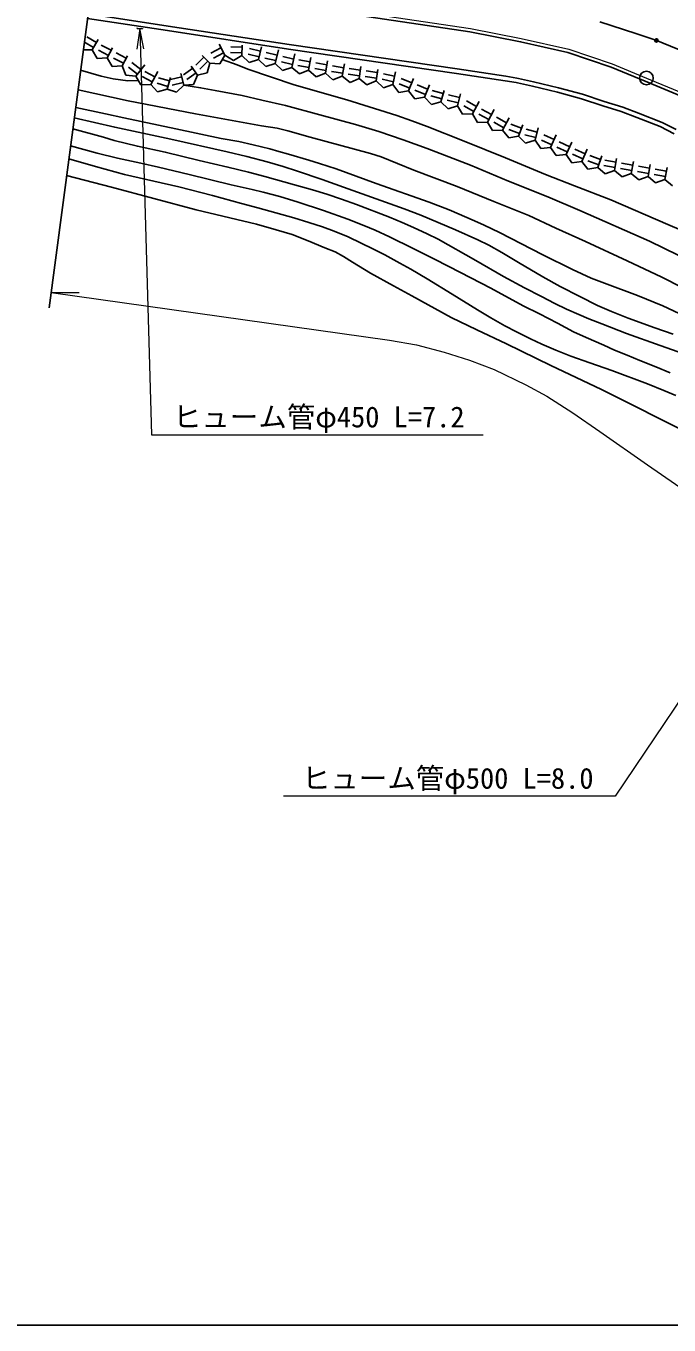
# Model space of a CAD drawing. Units: millimetres, scale not verified. Extents: x 40000 to 680000, y 20000 to 380000.
# Drawn here: x 300757 to 357266, y 205000 to 319030 of the extents above; entities that cross this region are included whole.
import ezdxf
from ezdxf.enums import TextEntityAlignment as Align

# ---------------------------------------------------------------- set-up
doc = ezdxf.new("R2010")
doc.units = ezdxf.units.MM
doc.header["$LTSCALE"] = 1000
doc.linetypes.add('CHAIN', pattern=[18.5, 12, -1.5, 3.5, -1.5])
doc.linetypes.add('DASHED', pattern=[7.5, 6, -1.5])
for name, color, linetype, lineweight in [('M-BGD', 7, 'Continuous', 25), ('M-BMK', 2, 'CHAIN', 13), ('M-BMK-OTRS', 5, 'Continuous', 25), ('M-BMK-ROW', 30, 'Continuous', 25), ('M-BMK-SRVR', 3, 'Continuous', 25), ('M-STR-HTXT', 7, 'Continuous', 13), ('M-TTL-BAND', 7, 'Continuous', 25)]:
    doc.layers.add(name, color=color, linetype=linetype, lineweight=lineweight)
doc.styles.add('ＭＳ ゴシック', font='')
doc.styles.get('ＭＳ ゴシック').set_extended_font_data('MS Gothic')

# ---------------------------------------------------------------- blocks, each defined once
blk = doc.blocks.new('open_arrow')
at = {"color": 0, "linetype": 'Continuous', "lineweight": -2}
blk.add_lwpolyline([(7.5, 1.25), (0, 0), (7.5, -1.25)], dxfattribs=at)

msp = doc.modelspace()

# ---------------------------------------------------------------- hatches: boundary and pattern name
at = {"layer": 'M-BGD'}
msp.add_hatch(color=256, dxfattribs=at).paths.add_polyline_path([(356296, 317706, -1), (356019, 317819, -0.41421), (356214, 317901, -0.41421)])

# ---------------------------------------------------------------- linework, layer by layer
at = {"layer": 'M-BGD', "linetype": 'DASHED'}
for p, q in [((310868, 326369), (310537, 318812)), ((311316, 326309), (310987, 318792)), ((310537, 318812), (310986, 318792))]:
    msp.add_line(p, q, dxfattribs=at)
at = {"layer": 'M-BGD'}
for p, q in [((306690, 317137), (305889, 317623)), ((306949, 317565), (306094, 318083)), ((306561, 316923), (307115, 317839)), ((308238, 316892), (307352, 317356)), ((307890, 316227), (308353, 317112)), ((317893, 317120), (317006, 316657)), ((318240, 316455), (317723, 317445)), ((319751, 317181), (318752, 317197)), ((319740, 316431), (319754, 317352)), ((321372, 316817), (320398, 317047)), ((321200, 316087), (321463, 317206)), ((306561, 316923), (305796, 316927)), ((307016, 316177), (306561, 316923)), ((307890, 316227), (307016, 316177)), ((308006, 316449), (307120, 316913)), ((308345, 315481), (307890, 316227)), ((309334, 315753), (308449, 316217)), ((309566, 316196), (308681, 316660)), ((309218, 315531), (309682, 316416)), ((316382, 316293), (315672, 315589)), ((316734, 315938), (316024, 315234)), ((316910, 315760), (316229, 316448)), ((318124, 316677), (317238, 316214)), ((318240, 316455), (317783, 315709)), ((318983, 315993), (318240, 316455)), ((319744, 316681), (318744, 316697)), ((319740, 316431), (318983, 315993)), ((320366, 315821), (319740, 316431)), ((321257, 316331), (320284, 316560)), ((321200, 316087), (320366, 315821)), ((321826, 315477), (321200, 316087)), ((322717, 315987), (321744, 316216)), ((322832, 316473), (321858, 316703)), ((322660, 315743), (322938, 316922)), ((324177, 315642), (323204, 315872)), ((324292, 316129), (323318, 316359)), ((324120, 315399), (324398, 316578)), ((325726, 315881), (324741, 316052)), ((325598, 315142), (325790, 316250)), ((327075, 314885), (327264, 315970)), ((309218, 315531), (308345, 315481)), ((309536, 314716), (309218, 315531)), ((310557, 314810), (309767, 315423)), ((310863, 315206), (310073, 315818)), ((310404, 314613), (311189, 315626)), ((312080, 314559), (311201, 315035)), ((311724, 313899), (312333, 315026)), ((314621, 313837), (314374, 314849)), ((315411, 315316), (314595, 314738)), ((315700, 314908), (314885, 314330)), ((315845, 314705), (315285, 315495)), ((316694, 314913), (315845, 314705)), ((316910, 315760), (316694, 314913)), ((317783, 315709), (316910, 315760)), ((322660, 315743), (321826, 315477)), ((323286, 315133), (322660, 315743)), ((324120, 315399), (323286, 315133)), ((324782, 314827), (324120, 315399)), ((325640, 315388), (324655, 315560)), ((325598, 315142), (324782, 314827)), ((326259, 314570), (325598, 315142)), ((327118, 315131), (326133, 315303)), ((327204, 315624), (326219, 315795)), ((327075, 314885), (326259, 314570)), ((327737, 314313), (327075, 314885)), ((328596, 314874), (327611, 315046)), ((328682, 315367), (327696, 315538)), ((328553, 314628), (328742, 315713)), ((330073, 314667), (329083, 314806)), ((330143, 315163), (329152, 315301)), ((330039, 314420), (330185, 315462)), ((331628, 314954), (330638, 315093)), ((331524, 314211), (331665, 315215)), ((333149, 314626), (332172, 314838)), ((332990, 313893), (333229, 314996)), ((310404, 314613), (309536, 314716)), ((310850, 313860), (310404, 314613)), ((311724, 313899), (310850, 313860)), ((311843, 314119), (310963, 314595)), ((312318, 313258), (311724, 313899)), ((313234, 313721), (312274, 314000)), ((313374, 314201), (312413, 314480)), ((313164, 313481), (313464, 314511)), ((314443, 314566), (313471, 314328)), ((314562, 314080), (313590, 313842)), ((314621, 313837), (314000, 313222)), ((315493, 313904), (314621, 313837)), ((315845, 314705), (315493, 313904)), ((328553, 314628), (327737, 314313)), ((329233, 314078), (328553, 314628)), ((330039, 314420), (329233, 314078)), ((330719, 313870), (330039, 314420)), ((331559, 314459), (330568, 314598)), ((331524, 314211), (330719, 313870)), ((332161, 313612), (331524, 314211)), ((333043, 314137), (332066, 314350)), ((332990, 313893), (332161, 313612)), ((333520, 313197), (332990, 313893)), ((334476, 313570), (333547, 313940)), ((334661, 314035), (333732, 314405)), ((334383, 313338), (334816, 314424)), ((336054, 313480), (335125, 313850)), ((335777, 312783), (336210, 313869)), ((313164, 313481), (312318, 313258)), ((314000, 313222), (313164, 313481)), ((334383, 313338), (333520, 313197)), ((334914, 312642), (334383, 313338)), ((335777, 312783), (334914, 312642)), ((335869, 313015), (334940, 313385)), ((336380, 312149), (335777, 312783)), ((337289, 312624), (336326, 312890)), ((337423, 313105), (336459, 313372)), ((337223, 312383), (337493, 313358)), ((338740, 312277), (337767, 312510)), ((338856, 312764), (337883, 312996)), ((338682, 312034), (338930, 313073)), ((340358, 311976), (339479, 312454)), ((337223, 312383), (336380, 312149)), ((337848, 311771), (337223, 312383)), ((338682, 312034), (337848, 311771)), ((339125, 311280), (338682, 312034)), ((339999, 311317), (339125, 311280)), ((340119, 311537), (339240, 312015)), ((339999, 311317), (340595, 312413)), ((340443, 310563), (339999, 311317)), ((341675, 311259), (340797, 311737)), ((341316, 310600), (341913, 311695)), ((341316, 310600), (340443, 310563)), ((341436, 310820), (340558, 311298)), ((341760, 309846), (341316, 310600)), ((342753, 310102), (341875, 310580)), ((342993, 310542), (342114, 311020)), ((342634, 309883), (343230, 310978)), ((344302, 310058), (343366, 310409)), ((344038, 309356), (344407, 310338)), ((342634, 309883), (341760, 309846)), ((343178, 309198), (342634, 309883)), ((344038, 309356), (343178, 309198)), ((344126, 309590), (343190, 309941)), ((344657, 308738), (344038, 309356)), ((345554, 309235), (344584, 309477)), ((345675, 309720), (344705, 309962)), ((345494, 308993), (345766, 310085)), ((347170, 309054), (346260, 309468)), ((346859, 308371), (347356, 309463)), ((345494, 308993), (344657, 308738)), ((345990, 308272), (345494, 308993)), ((346859, 308371), (345990, 308272)), ((346962, 308599), (346052, 309013)), ((347355, 307651), (346859, 308371)), ((348327, 307977), (347417, 308391)), ((348535, 308432), (347625, 308846)), ((348224, 307749), (348721, 308841)), ((349900, 307810), (348990, 308225)), ((349589, 307128), (350086, 308219)), ((348224, 307749), (347355, 307651)), ((348720, 307029), (348224, 307749)), ((349589, 307128), (348720, 307029)), ((349693, 307355), (348782, 307770)), ((350138, 306447), (349589, 307128)), ((351083, 306847), (350144, 307190)), ((351255, 307316), (350316, 307660)), ((350997, 306612), (351372, 307634)), ((352518, 306595), (351534, 306770)), ((352606, 307087), (351621, 307262)), ((352474, 306349), (352662, 307404)), ((354083, 306824), (353098, 306999)), ((353951, 306085), (354139, 307141)), ((355428, 305822), (355616, 306877)), ((350997, 306612), (350138, 306447)), ((351657, 306037), (350997, 306612)), ((352474, 306349), (351657, 306037)), ((353134, 305774), (352474, 306349)), ((353995, 306331), (353010, 306507)), ((353951, 306085), (353134, 305774)), ((354610, 305511), (353951, 306085)), ((355471, 306068), (354487, 306244)), ((355559, 306560), (354575, 306736)), ((355428, 305822), (354610, 305511)), ((356087, 305247), (355428, 305822)), ((356948, 305805), (355964, 305980)), ((357036, 306297), (356052, 306473)), ((356904, 305559), (357093, 306614)), ((356904, 305559), (356087, 305247)), ((357564, 304984), (356904, 305559))]:
    msp.add_line(p, q, dxfattribs=at)
for points in [[(306163, 319690), (313188, 318625), (323838, 317001), (338587, 314861), (342866, 314222), (343819, 314054)], [(306215, 320087), (313248, 319021), (323897, 317397), (338645, 315257), (342930, 314617), (343889, 314448)], [(358692, 316727), (356115, 317780), (354334, 318382), (351192, 319405)], [(318012, 316082), (319326, 315606), (320249, 315230), (324332, 313851), (328950, 312534), (333357, 311173), (334668, 310694), (336011, 310214), (339253, 308908), (342889, 307455), (346421, 305979), (348973, 304993), (352141, 303760), (357161, 301614), (359517, 300597)], [(310627, 314237), (309708, 314226), (308424, 314397), (307363, 314628), (305562, 315163)], [(314621, 313837), (316107, 313608), (317371, 313380), (319767, 312915), (321491, 312522), (323570, 312050), (326586, 311243), (329712, 310394), (331757, 309776), (333912, 309050), (336004, 308273), (339817, 306810), (343154, 305408), (346605, 304026), (349419, 302840), (355542, 300140), (358080, 298926)], [(305332, 313426), (309730, 312464), (315664, 311312), (321446, 310268), (322828, 310055), (323758, 309831), (325739, 309283), (331026, 307826), (331967, 307535), (334833, 306371), (338654, 304948), (341883, 303636), (344939, 302383), (347305, 301295), (349925, 300098), (353601, 298427), (356635, 296995), (360143, 295201)], [(305126, 311876), (307743, 311328), (309361, 310973), (313919, 310015), (317896, 309164), (319450, 308889), (320710, 308594), (322181, 308236), (322984, 308019), (323840, 307784), (325627, 307262), (326564, 306952), (328006, 306476), (331545, 305216), (336184, 303564), (337940, 302885), (340185, 301929), (341018, 301551), (342366, 300891), (346165, 298953), (348778, 297657), (350422, 296889), (351609, 296464), (354506, 295370), (356721, 294466), (360517, 292668)], [(305005, 310961), (308558, 310145), (313494, 309082), (318435, 307985), (320172, 307576), (321965, 307098), (323367, 306697), (324614, 306279), (326786, 305548), (328669, 304871), (333995, 302980), (335451, 302413), (336981, 301784), (338511, 301143), (340464, 300264), (341427, 299795), (342562, 299154), (344030, 298254), (346174, 297007), (347713, 296153), (349418, 295282), (350980, 294507), (352207, 293960), (353683, 293376), (356026, 292530), (357617, 291965)], [(304879, 310012), (307568, 309272), (308500, 308985), (310546, 308474), (312993, 307961), (315977, 307230), (318508, 306641), (320306, 306187), (321740, 305805), (324365, 305099), (325939, 304642), (327207, 304265), (328498, 303824), (329805, 303352), (332701, 302251), (333825, 301793), (334803, 301349), (336004, 300794), (336968, 300302), (340303, 298450), (342734, 297052), (344569, 296039), (346045, 295285), (347222, 294674), (348254, 294164), (349325, 293689), (350214, 293324), (351359, 292871), (353538, 292036), (356478, 290989), (358078, 290424)], [(304679, 308503), (307007, 307864), (308800, 307430), (310840, 306989), (312404, 306632), (315101, 305981), (318782, 305093), (320648, 304671), (321593, 304452), (323054, 304068), (324677, 303560), (326912, 302822), (329046, 302083), (330453, 301508), (331431, 301109), (332711, 300524), (334773, 299501), (336720, 298524), (338929, 297389), (341594, 296013), (344439, 294478), (345876, 293753), (347452, 292947), (348870, 292190), (349972, 291695), (351538, 291004), (352487, 290584), (353585, 290130), (354713, 289664), (356110, 289107), (357368, 288586)], [(304529, 307370), (306864, 306696), (309426, 306001), (312006, 305395), (314205, 304896), (317141, 304140), (319711, 303437), (321131, 303059), (324301, 302197), (325608, 301781), (326826, 301387), (327854, 301010), (329066, 300510), (330200, 299973), (331235, 299482), (332285, 298946), (333604, 298211), (334586, 297690), (336002, 296842), (338216, 295475), (340432, 294120), (341611, 293410), (342838, 292721), (343858, 292169), (345090, 291580), (346087, 291112), (347314, 290581), (348637, 290060), (350299, 289470), (352230, 288788), (355359, 287625), (356822, 287029), (357875, 286596)], [(304334, 305896), (308286, 304877), (315716, 302897), (321006, 301643), (322757, 301148), (324151, 300716), (325559, 300172), (327012, 299568), (327914, 299193), (328664, 298784), (329443, 298303), (331018, 297342), (333040, 296216), (334667, 295343), (338109, 293452), (340368, 292345), (342980, 291115), (346891, 289234), (351345, 287109), (359321, 283098)]]:
    msp.add_lwpolyline(points, dxfattribs=at)
at = {"layer": 'M-BGD', "linetype": 'DASHED'}
for points in [[(343819, 314054), (343957, 314030), (345268, 313751), (347461, 313219), (349560, 312649), (351442, 312029), (353068, 311512), (354433, 311009), (356494, 310199), (357715, 309576)], [(343889, 314448), (344033, 314423), (345357, 314141), (347561, 313606), (349675, 313032), (351565, 312410), (353198, 311891), (354576, 311383), (356658, 310564), (357894, 309934)]]:
    msp.add_lwpolyline(points, dxfattribs=at)
at = {"layer": 'M-BGD'}
msp.add_circle((356157, 317762), 150, dxfattribs=at)
at = {"layer": 'M-BMK'}
msp.add_lwpolyline([(328553, 320472), (339815, 318806), (344285, 317933), (348449, 316986), (352280, 315707), (355278, 314461), (358477, 313129)], dxfattribs=at)
at = {"layer": 'M-BMK-OTRS'}
msp.add_line((302794, 294285), (309623, 345777), dxfattribs=at)
at = {"layer": 'M-BMK-ROW'}
msp.add_lwpolyline([(328513, 320174), (339764, 318510), (344223, 317639), (348368, 316696), (352175, 315426), (355163, 314184), (358346, 312859)], dxfattribs=at)
at = {"layer": 'M-BMK-SRVR'}
msp.add_circle((355278, 314461), 600, dxfattribs=at)
at = {"layer": 'M-STR-HTXT'}
msp.add_line((302973, 295635), (305428, 295633), dxfattribs=at)
for points in [[(310762, 318802), (311780, 283146), (340930, 283146)], [(302973, 295635), (332707, 291436), (335071, 291039), (337518, 290387), (339722, 289705), (341885, 288862), (344682, 287544), (346517, 286534), (348809, 285064), (351171, 283446), (355374, 280518), (359902, 277382)], [(381077, 293740), (352530, 251425), (323380, 251425)]]:
    msp.add_lwpolyline(points, dxfattribs=at)
at = {"layer": 'M-TTL-BAND'}
msp.add_line((40000, 205000), (579000, 205000), dxfattribs=at)

# ---------------------------------------------------------------- block references
at = {"layer": 'M-STR-HTXT', "xscale": 240, "yscale": 240, "rotation": 271.6}
msp.add_blockref('open_arrow', (310762, 318802), dxfattribs=at)

# ---------------------------------------------------------------- texts
at = {"layer": 'M-STR-HTXT', "style": 'ＭＳ ゴシック'}
msp.add_text('ヒューム管φ450 L=7.2', height=1833, dxfattribs=at).set_placement((313680, 283246), align=Align.BOTTOM_LEFT)
msp.add_text('ヒューム管φ500 L=8.0', height=1833, dxfattribs=at).set_placement((350630, 251525), align=Align.BOTTOM_RIGHT)

doc.saveas('drawing.dxf')
